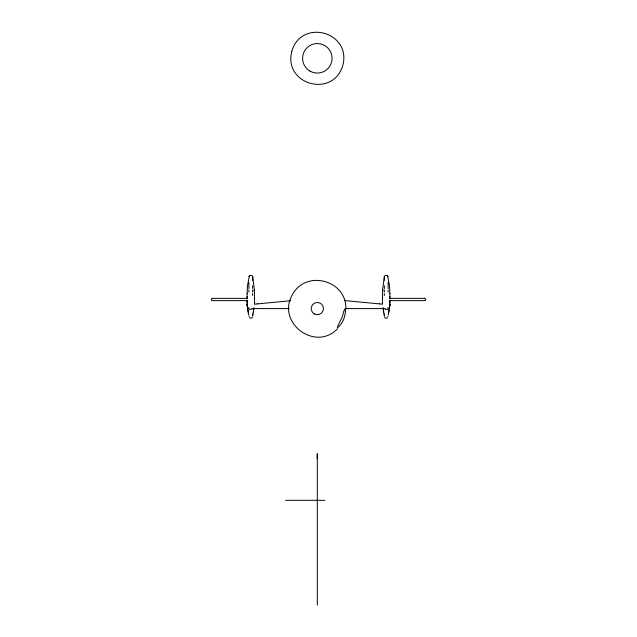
<?xml version="1.0" encoding="UTF-8"?>
<svg xmlns="http://www.w3.org/2000/svg" width="637" height="637" viewBox="0 0 637 637"><rect width="100%" height="100%" fill="white"/><g stroke="black" fill="none" stroke-linecap="round" stroke-linejoin="round"><path stroke-width="0.96" d="M390.027 298.642L389.581 286.228L387.622 275.757M254.561 298.204L254.505 300.202L254.37 289.54L252.642 276.347L252.642 280.32M249.378 275.757L247.419 286.228L246.973 298.642M382.407 303.905L382.463 303.037M390.011 305.179L390.067 304.382M382.439 298.204L382.495 300.202L382.63 289.54L384.358 276.347L384.358 280.32M253.932 307.631L253.231 312.751M253.725 309.463L253.247 312.544M388.841 311.867L389.406 307.695L388.275 315.14M388.602 313.364L388.713 312.751M253.12 313.364L252.642 316.024L252.642 314.041M384.589 276.028L385.871 275.28L387.312 275.534M337.506 328.78C315.012 352.229 275.773 322.123 292.598 294.326C306.158 269.403 346.584 280.232 345.867 308.595M387.622 317.823L385.871 318.277L384.358 317.099M249.688 275.534L251.129 275.28L252.411 276.028M251.838 309.359L249.688 309.359L248.884 308.595L248.884 307.424M387.535 276.593L388.116 276.347M212.352 298.371L211.428 298.936A1.147 1.123 -90 0 0 211.428 300.059L212.352 300.616M424.648 300.616L425.572 300.059A1.147 1.123 -90 0 0 425.572 298.936L424.648 298.371M254.649 304.168L290.623 300.736M253.789 290.305L254.41 290.281M389.406 293.593L390.027 293.585M246.941 296.89L247.562 296.882M212.296 298.371L247.578 298.371M389.422 298.371L424.704 298.371M212.296 300.616L247.578 300.616M389.422 300.616L424.704 300.616M251.75 308.595L289.166 308.595M345.182 308.595L385.25 308.595M285.551 500.316L324.926 500.316M246.973 293.585L247.594 293.593M389.438 296.882L390.059 296.89M382.59 290.281L383.211 290.305M344.45 300.553L382.351 304.168M248.884 276.347L249.465 276.593M385.162 309.359L387.312 309.359L388.116 308.595L388.116 307.424M249.378 317.823L251.129 318.277L252.642 317.099M383.88 313.364L384.358 316.024L384.358 314.041M248.287 312.751L248.725 315.14M383.753 312.544L383.275 309.463M248.398 313.364L247.594 307.695L248.159 311.867M383.769 312.751L383.068 307.631M246.933 304.382L246.989 305.179M254.537 303.037L254.593 303.905M388.116 282.677L388.116 288.513M388.116 289.946L388.116 292.025M384.358 285.718L384.358 288.513M384.358 289.946L384.358 292.025M384.358 293.649L384.358 295.52M382.407 301.126L382.407 302.607M379.429 303.316L379.429 303.889M317.322 453.783L317.322 605.15M317.202 453.839L317.202 458.72M257.571 303.316L257.571 303.889M254.593 301.126L254.593 302.607M252.642 285.718L252.642 288.513M252.642 289.946L252.642 292.025M252.642 293.649L252.642 295.52M248.884 282.677L248.884 288.513M248.884 289.946L248.884 292.025M249.378 316.589A2.206 2.206 0 0 1 249.107 316.326M247.443 306.731A5.422 5.422 0 0 1 246.933 304.43M387.893 316.326A2.206 2.206 0 0 1 387.622 316.589M390.067 304.43A5.422 5.422 0 0 1 389.557 306.731M389.979 300.202L389.502 306.803L389.979 300.202M345.421 311.389C344.975 317.545 342.507 324.114 337.339 327.824C338.422 323.063 342.364 318.826 343.128 313.723A9.858 1.76 -82.5 0 1 344.744 309.335L345.302 309.335L345.421 311.389M291.762 51.462C283.21 84.952 333.541 98.432 342.881 65.157C351.433 31.675 301.102 18.186 291.762 51.462M247.498 306.803L247.021 300.202L247.498 306.803M314.256 313.898A6.123 6.123 0 0 0 323.445 308.595A6.123 6.123 0 0 0 314.256 303.292A6.123 6.123 0 0 0 314.256 313.898M309.948 71.081A14.747 14.747 0 0 0 332.068 58.309A14.747 14.747 0 0 0 309.948 45.546A14.747 14.747 0 0 0 309.948 71.081"/></g></svg>
